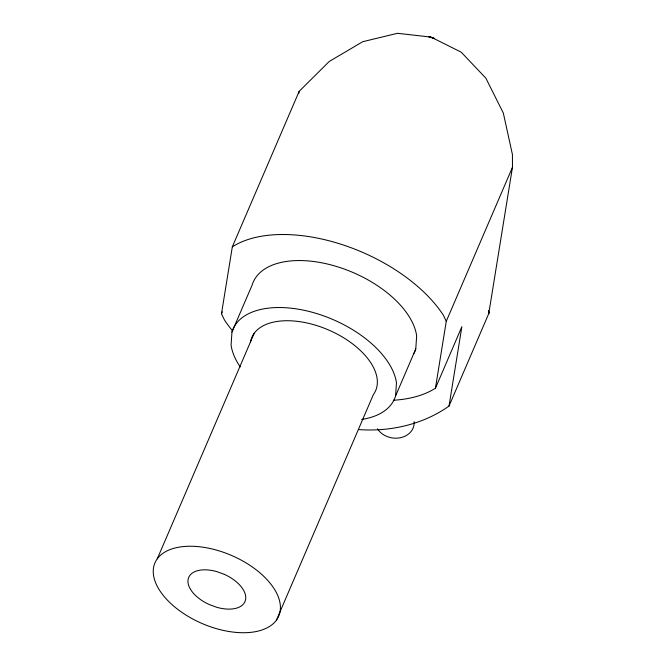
<?xml version="1.0" encoding="UTF-8"?>
<svg xmlns="http://www.w3.org/2000/svg" width="666" height="666" viewBox="0 0 666 666"><rect width="100%" height="100%" fill="white"/><g stroke="black" fill="none" stroke-linecap="round" stroke-linejoin="round"><path stroke-width="1" d="M413.944 353.471A87.954 48.41 23.3 0 0 415.775 348.959L416.658 335.839A87.954 48.41 23.3 0 0 337.346 266.725A87.954 48.41 23.3 0 0 252.148 285.023L231.959 332.001L231.077 345.13A87.954 48.41 23.3 0 0 240.235 366.916M361.596 419.455A87.954 48.41 23.3 0 0 395.587 395.945L396.47 382.817A87.954 48.41 23.3 0 0 317.158 313.703A87.954 48.41 23.3 0 0 231.959 332.001M232.709 331.044A129.337 71.187 23.3 0 1 224.384 319.838L221.487 313.753L232.317 246.845L299.142 91.375L329.179 61.513L362.72 41.708L397.469 33.3L431.027 37.088L461.213 52.173L485.864 78.172L503.33 113.078L512.429 154.529L512.462 167.299L488.769 313.569L488.461 310.597M298.809 93.415L299.142 91.375M434.582 38.653L428.613 36.613L434.615 38.437M393.34 400.258A129.337 71.187 23.3 0 0 435.439 388.203L446.27 321.303L512.462 167.299M358.341 429.553A129.337 106.976 9.2 0 0 449.017 406.06L461.871 326.69L435.439 388.203M221.487 313.753L222.302 311.838M157.268 558.841L254.179 333.333M276.448 620.113A67.374 37.08 23.3 0 0 206.318 547.752A67.374 37.08 23.3 0 0 167.807 600.566A67.374 37.08 23.3 0 0 276.448 620.113L373.368 394.613A67.374 37.08 23.3 0 0 328.038 329.745A67.374 37.08 23.3 0 0 250.458 342.274M395.587 395.945L415.775 348.959M449.017 406.06L489.402 312.104M446.27 321.303L443.373 315.209A129.337 71.187 23.3 0 0 232.317 246.845M414.102 421.661A19.597 16.209 9.2 0 1 400.116 437.795A19.597 16.209 9.2 0 1 377.447 428.754M224.367 574.367L216.891 571.628A30.619 16.858 23.3 0 0 188.195 578.995A30.619 16.858 23.3 0 0 209.34 604.586L216.825 607.317A30.619 16.858 23.3 0 0 245.513 599.958A30.619 16.858 23.3 0 0 224.367 574.367"/></g></svg>
